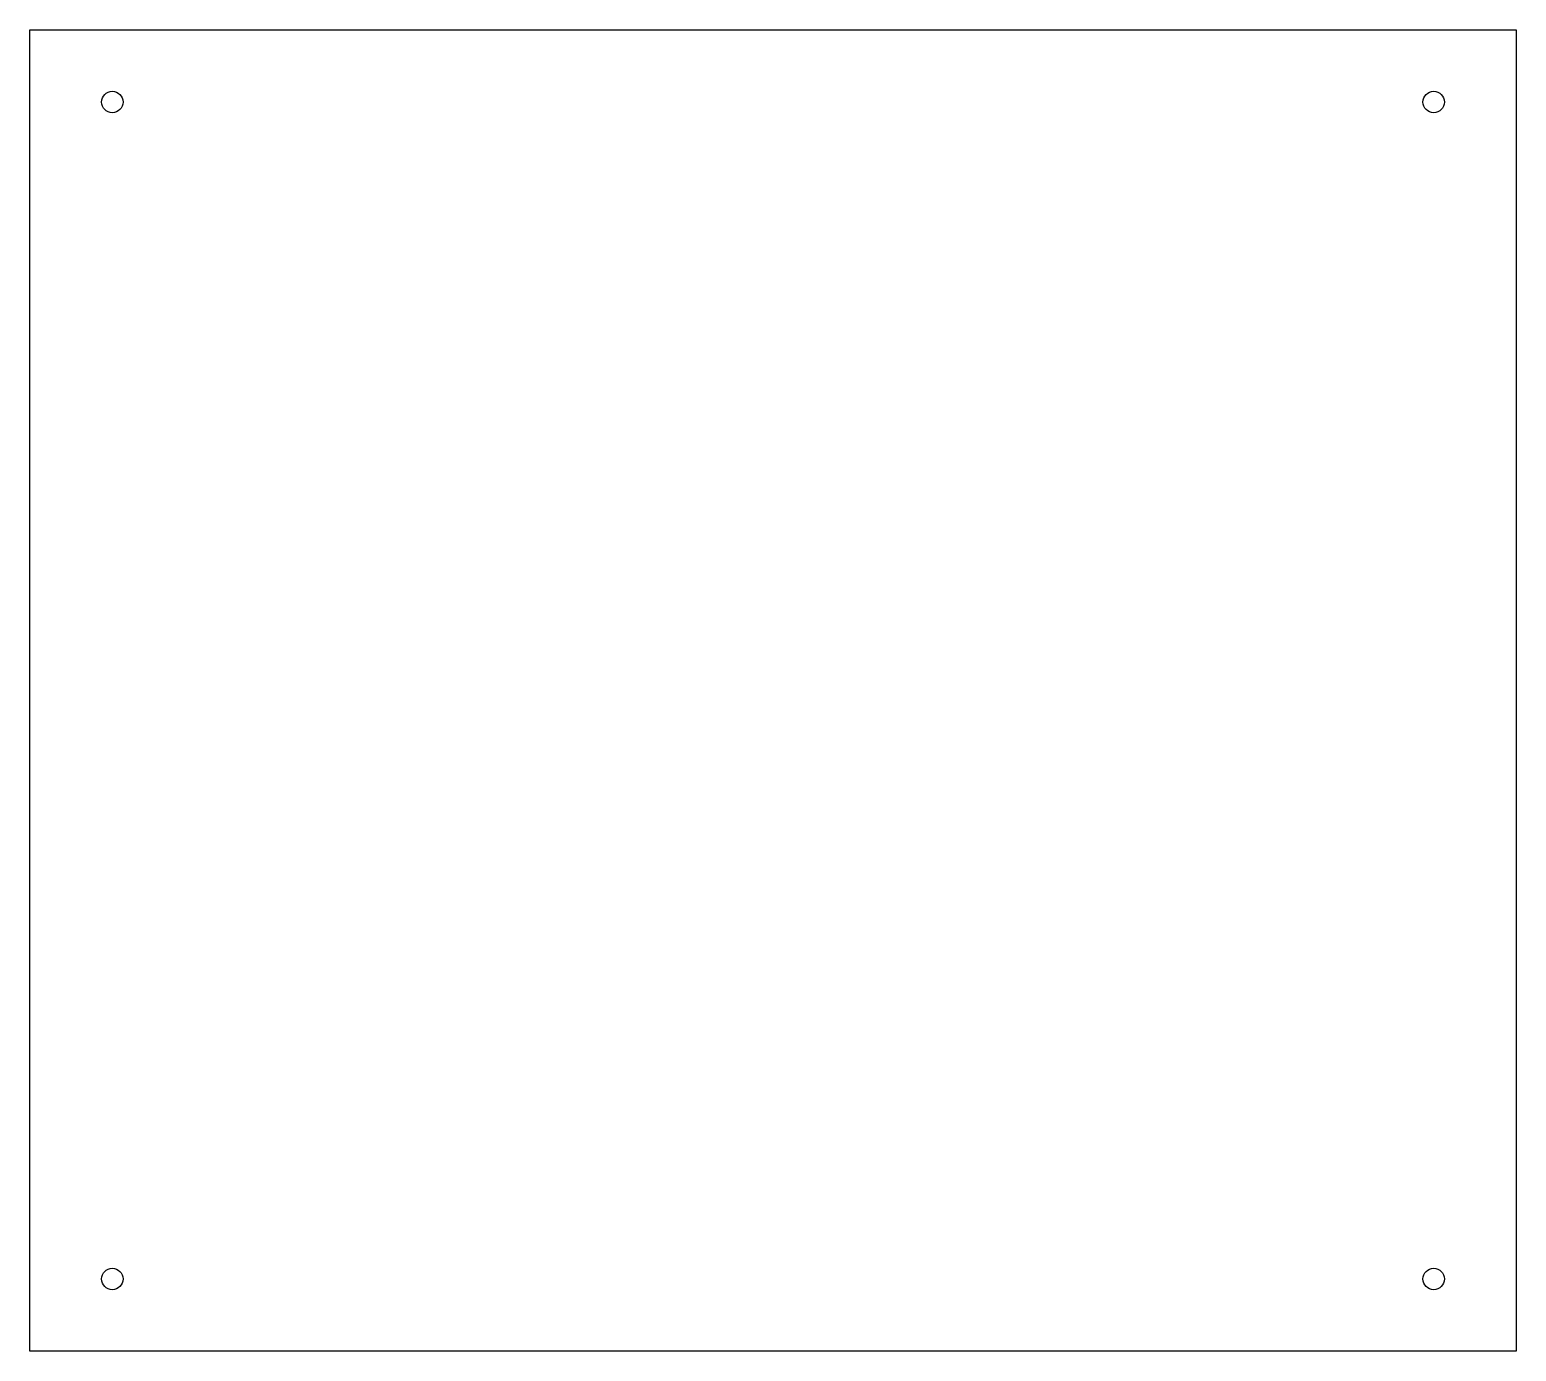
# Model space of a CAD drawing. Header units: inches. Extents: x -18 to 0, y 15 to 31.
import ezdxf

# ---------------------------------------------------------------- set-up
doc = ezdxf.new("R2010")
doc.units = ezdxf.units.IN
doc.layers.get('0').update_dxf_attribs({"linetype": 'CONTINUOUS'})

msp = doc.modelspace()

# ---------------------------------------------------------------- linework, layer by layer
msp.add_lwpolyline([(-18, 31.005), (0, 31.005), (0, 15.005), (-18, 15.005)], close=True)
for centre in [(-17, 30.13), (-1, 30.13), (-17, 15.88), (-1, 15.88)]:
    msp.add_circle(centre, 0.13)

doc.saveas('drawing.dxf')
